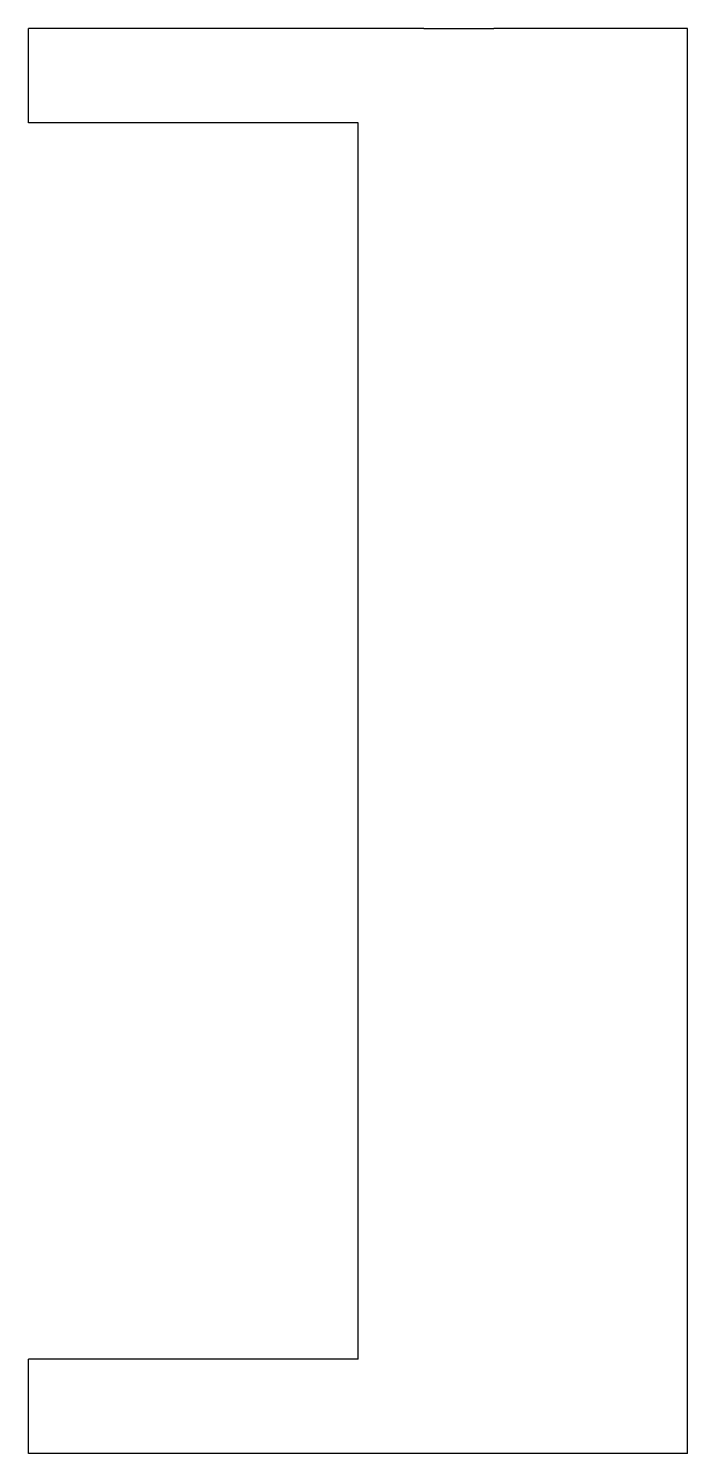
# Model space of a CAD drawing. Header units: metres. Extents: x 0 to 28, y -60.5 to 0.
import ezdxf

# ---------------------------------------------------------------- set-up
doc = ezdxf.new("R2010")
doc.units = ezdxf.units.M

msp = doc.modelspace()

# ---------------------------------------------------------------- linework, layer by layer
for points in [[(0, -4), (0, -3.92), (0, -3.84), (0, -3.76), (0, -3.68), (0, -3.6), (0, -3.52), (0, -3.44), (0, -3.36), (0, -3.28), (0, -3.2), (0, -3.12), (0, -3.04), (0, -2.96), (0, -2.88), (0, -2.8), (0, -2.72), (0, -2.64), (0, -2.56), (0, -2.48), (0, -2.4), (0, -2.32), (0, -2.24), (0, -2.16), (0, -2.08), (0, -2), (0, -1.92), (0, -1.84), (0, -1.76), (0, -1.68), (0, -1.6), (0, -1.52), (0, -1.44), (0, -1.36), (0, -1.28), (0, -1.2), (0, -1.12), (0, -1.04), (0, -0.96), (0, -0.88), (0, -0.8), (0, -0.72), (0, -0.64), (0, -0.56), (0, -0.48), (0, -0.4), (0, -0.32), (0, -0.24), (0, -0.16), (0, -0.08), (0, 0)], [(5, 0), (4.843, 0), (4.686, 0), (4.53, 0), (4.374, 0), (4.219, 0), (4.064, 0), (3.91, 0), (3.758, 0), (3.607, 0), (3.456, 0), (3.307, 0), (3.162, 0), (3.017, 0), (2.872, 0), (2.732, 0), (2.595, 0), (2.458, 0), (2.322, 0), (2.194, 0), (2.065, 0), (1.937, 0), (1.816, 0), (1.699, 0), (1.582, 0), (1.464, 0), (1.36, 0), (1.255, 0), (1.151, 0), (1.052, 0), (0.961, 0), (0.87, 0), (0.779, 0), (0.701, 0), (0.625, 0), (0.549, 0), (0.478, 0), (0.418, 0), (0.358, 0), (0.298, 0), (0.25, 0), (0.206, 0), (0.163, 0), (0.122, 0), (0.095, 0), (0.069, 0), (0.043, 0), (0.026, 0), (0.018, 0), (0.009, 0), (0, 0)], [(16.804, 0), (16.568, 0), (16.332, 0), (16.096, 0), (15.86, 0), (15.623, 0), (15.387, 0), (15.151, 0), (14.915, 0), (14.679, 0), (14.443, 0), (14.207, 0), (13.971, 0), (13.735, 0), (13.499, 0), (13.263, 0), (13.027, 0), (12.791, 0), (12.554, 0), (12.318, 0), (12.082, 0), (11.846, 0), (11.61, 0), (11.374, 0), (11.138, 0), (10.902, 0), (10.666, 0), (10.43, 0), (10.194, 0), (9.958, 0), (9.722, 0), (9.485, 0), (9.249, 0), (9.013, 0), (8.777, 0), (8.541, 0), (8.305, 0), (8.069, 0), (7.833, 0), (7.597, 0), (7.361, 0), (7.125, 0), (6.889, 0), (6.653, 0), (6.416, 0), (6.18, 0), (5.944, 0), (5.708, 0), (5.472, 0), (5.236, 0), (5, 0)], [(16.804, 0), (16.865, 0), (16.926, 0), (16.986, 0), (17.047, 0), (17.108, 0), (17.169, 0), (17.23, 0), (17.29, 0), (17.351, 0), (17.412, 0), (17.472, 0), (17.533, 0), (17.593, 0), (17.654, 0), (17.714, 0), (17.775, 0), (17.835, 0), (17.896, 0), (17.956, 0), (18.016, 0), (18.076, 0), (18.136, 0), (18.196, 0), (18.256, 0), (18.316, 0), (18.375, 0), (18.435, 0), (18.494, 0), (18.554, 0), (18.613, 0), (18.672, 0), (18.732, 0), (18.79, 0), (18.849, 0), (18.908, 0), (18.967, 0), (19.025, 0), (19.084, 0), (19.142, 0), (19.2, 0), (19.258, 0), (19.316, 0), (19.374, 0), (19.431, 0), (19.488, 0), (19.546, 0), (19.603, 0), (19.659, 0), (19.716, 0), (19.773, 0)], [(28, 0), (27.984, 0), (27.967, 0), (27.951, 0), (27.921, 0), (27.872, 0), (27.824, 0), (27.775, 0), (27.7, 0), (27.62, 0), (27.54, 0), (27.452, 0), (27.342, 0), (27.233, 0), (27.123, 0), (26.994, 0), (26.856, 0), (26.719, 0), (26.578, 0), (26.416, 0), (26.254, 0), (26.091, 0), (25.917, 0), (25.733, 0), (25.549, 0), (25.364, 0), (25.162, 0), (24.96, 0), (24.757, 0), (24.549, 0), (24.332, 0), (24.115, 0), (23.899, 0), (23.673, 0), (23.446, 0), (23.22, 0), (22.991, 0), (22.759, 0), (22.526, 0), (22.293, 0), (22.06, 0), (21.826, 0), (21.592, 0), (21.359, 0), (21.128, 0), (20.898, 0), (20.667, 0), (20.441, 0), (20.219, 0), (19.996, 0), (19.773, 0)], [(28, -60.5), (28, -59.29), (28, -58.08), (28, -56.87), (28, -55.66), (28, -54.45), (28, -53.24), (28, -52.03), (28, -50.82), (28, -49.61), (28, -48.4), (28, -47.19), (28, -45.98), (28, -44.77), (28, -43.56), (28, -42.35), (28, -41.14), (28, -39.93), (28, -38.72), (28, -37.51), (28, -36.3), (28, -35.09), (28, -33.88), (28, -32.67), (28, -31.46), (28, -30.25), (28, -29.04), (28, -27.83), (28, -26.62), (28, -25.41), (28, -24.2), (28, -22.99), (28, -21.78), (28, -20.57), (28, -19.36), (28, -18.15), (28, -16.94), (28, -15.73), (28, -14.52), (28, -13.31), (28, -12.1), (28, -10.89), (28, -9.68), (28, -8.47), (28, -7.26), (28, -6.05), (28, -4.84), (28, -3.63), (28, -2.42), (28, -1.21), (28, 0)], [(5, -4), (4.843, -4), (4.686, -4), (4.53, -4), (4.374, -4), (4.219, -4), (4.064, -4), (3.91, -4), (3.758, -4), (3.607, -4), (3.456, -4), (3.307, -4), (3.162, -4), (3.017, -4), (2.872, -4), (2.732, -4), (2.595, -4), (2.458, -4), (2.322, -4), (2.194, -4), (2.065, -4), (1.937, -4), (1.816, -4), (1.699, -4), (1.582, -4), (1.464, -4), (1.36, -4), (1.255, -4), (1.151, -4), (1.052, -4), (0.961, -4), (0.87, -4), (0.779, -4), (0.701, -4), (0.625, -4), (0.549, -4), (0.478, -4), (0.418, -4), (0.358, -4), (0.298, -4), (0.25, -4), (0.206, -4), (0.163, -4), (0.122, -4), (0.095, -4), (0.069, -4), (0.043, -4), (0.026, -4), (0.018, -4), (0.009, -4), (0, -4)], [(14, -4), (13.82, -4), (13.64, -4), (13.46, -4), (13.28, -4), (13.1, -4), (12.92, -4), (12.74, -4), (12.56, -4), (12.38, -4), (12.2, -4), (12.02, -4), (11.84, -4), (11.66, -4), (11.48, -4), (11.3, -4), (11.12, -4), (10.94, -4), (10.76, -4), (10.58, -4), (10.4, -4), (10.22, -4), (10.04, -4), (9.86, -4), (9.68, -4), (9.5, -4), (9.32, -4), (9.14, -4), (8.96, -4), (8.78, -4), (8.6, -4), (8.42, -4), (8.24, -4), (8.06, -4), (7.88, -4), (7.7, -4), (7.52, -4), (7.34, -4), (7.16, -4), (6.98, -4), (6.8, -4), (6.62, -4), (6.44, -4), (6.26, -4), (6.08, -4), (5.9, -4), (5.72, -4), (5.54, -4), (5.36, -4), (5.18, -4), (5, -4)], [(14, -56.5), (14, -55.45), (14, -54.4), (14, -53.35), (14, -52.3), (14, -51.25), (14, -50.2), (14, -49.15), (14, -48.1), (14, -47.05), (14, -46), (14, -44.95), (14, -43.9), (14, -42.85), (14, -41.8), (14, -40.75), (14, -39.7), (14, -38.65), (14, -37.6), (14, -36.55), (14, -35.5), (14, -34.45), (14, -33.4), (14, -32.35), (14, -31.3), (14, -30.25), (14, -29.2), (14, -28.15), (14, -27.1), (14, -26.05), (14, -25), (14, -23.95), (14, -22.9), (14, -21.85), (14, -20.8), (14, -19.75), (14, -18.7), (14, -17.65), (14, -16.6), (14, -15.55), (14, -14.5), (14, -13.45), (14, -12.4), (14, -11.35), (14, -10.3), (14, -9.25), (14, -8.2), (14, -7.15), (14, -6.1), (14, -5.05), (14, -4)], [(0, -60.5), (0, -60.42), (0, -60.34), (0, -60.26), (0, -60.18), (0, -60.1), (0, -60.02), (0, -59.94), (0, -59.86), (0, -59.78), (0, -59.7), (0, -59.62), (0, -59.54), (0, -59.46), (0, -59.38), (0, -59.3), (0, -59.22), (0, -59.14), (0, -59.06), (0, -58.98), (0, -58.9), (0, -58.82), (0, -58.74), (0, -58.66), (0, -58.58), (0, -58.5), (0, -58.42), (0, -58.34), (0, -58.26), (0, -58.18), (0, -58.1), (0, -58.02), (0, -57.94), (0, -57.86), (0, -57.78), (0, -57.7), (0, -57.62), (0, -57.54), (0, -57.46), (0, -57.38), (0, -57.3), (0, -57.22), (0, -57.14), (0, -57.06), (0, -56.98), (0, -56.9), (0, -56.82), (0, -56.74), (0, -56.66), (0, -56.58), (0, -56.5)], [(5, -56.5), (4.843, -56.5), (4.686, -56.5), (4.53, -56.5), (4.374, -56.5), (4.219, -56.5), (4.064, -56.5), (3.91, -56.5), (3.758, -56.5), (3.607, -56.5), (3.456, -56.5), (3.307, -56.5), (3.162, -56.5), (3.017, -56.5), (2.872, -56.5), (2.732, -56.5), (2.595, -56.5), (2.458, -56.5), (2.322, -56.5), (2.194, -56.5), (2.065, -56.5), (1.937, -56.5), (1.816, -56.5), (1.699, -56.5), (1.582, -56.5), (1.464, -56.5), (1.36, -56.5), (1.255, -56.5), (1.151, -56.5), (1.052, -56.5), (0.961, -56.5), (0.87, -56.5), (0.779, -56.5), (0.701, -56.5), (0.625, -56.5), (0.549, -56.5), (0.478, -56.5), (0.418, -56.5), (0.358, -56.5), (0.298, -56.5), (0.25, -56.5), (0.206, -56.5), (0.163, -56.5), (0.122, -56.5), (0.095, -56.5), (0.069, -56.5), (0.043, -56.5), (0.026, -56.5), (0.018, -56.5), (0.009, -56.5), (0, -56.5)], [(14, -56.5), (13.82, -56.5), (13.64, -56.5), (13.46, -56.5), (13.28, -56.5), (13.1, -56.5), (12.92, -56.5), (12.74, -56.5), (12.56, -56.5), (12.38, -56.5), (12.2, -56.5), (12.02, -56.5), (11.84, -56.5), (11.66, -56.5), (11.48, -56.5), (11.3, -56.5), (11.12, -56.5), (10.94, -56.5), (10.76, -56.5), (10.58, -56.5), (10.4, -56.5), (10.22, -56.5), (10.04, -56.5), (9.86, -56.5), (9.68, -56.5), (9.5, -56.5), (9.32, -56.5), (9.14, -56.5), (8.96, -56.5), (8.78, -56.5), (8.6, -56.5), (8.42, -56.5), (8.24, -56.5), (8.06, -56.5), (7.88, -56.5), (7.7, -56.5), (7.52, -56.5), (7.34, -56.5), (7.16, -56.5), (6.98, -56.5), (6.8, -56.5), (6.62, -56.5), (6.44, -56.5), (6.26, -56.5), (6.08, -56.5), (5.9, -56.5), (5.72, -56.5), (5.54, -56.5), (5.36, -56.5), (5.18, -56.5), (5, -56.5)], [(5, -60.5), (4.843, -60.5), (4.686, -60.5), (4.53, -60.5), (4.374, -60.5), (4.219, -60.5), (4.064, -60.5), (3.91, -60.5), (3.758, -60.5), (3.607, -60.5), (3.456, -60.5), (3.307, -60.5), (3.162, -60.5), (3.017, -60.5), (2.872, -60.5), (2.732, -60.5), (2.595, -60.5), (2.458, -60.5), (2.322, -60.5), (2.194, -60.5), (2.065, -60.5), (1.937, -60.5), (1.816, -60.5), (1.699, -60.5), (1.582, -60.5), (1.464, -60.5), (1.36, -60.5), (1.255, -60.5), (1.151, -60.5), (1.052, -60.5), (0.961, -60.5), (0.87, -60.5), (0.779, -60.5), (0.701, -60.5), (0.625, -60.5), (0.549, -60.5), (0.478, -60.5), (0.418, -60.5), (0.358, -60.5), (0.298, -60.5), (0.25, -60.5), (0.206, -60.5), (0.163, -60.5), (0.122, -60.5), (0.095, -60.5), (0.069, -60.5), (0.043, -60.5), (0.026, -60.5), (0.018, -60.5), (0.009, -60.5), (0, -60.5)], [(16.804, -60.5), (16.568, -60.5), (16.332, -60.5), (16.096, -60.5), (15.86, -60.5), (15.623, -60.5), (15.387, -60.5), (15.151, -60.5), (14.915, -60.5), (14.679, -60.5), (14.443, -60.5), (14.207, -60.5), (13.971, -60.5), (13.735, -60.5), (13.499, -60.5), (13.263, -60.5), (13.027, -60.5), (12.791, -60.5), (12.554, -60.5), (12.318, -60.5), (12.082, -60.5), (11.846, -60.5), (11.61, -60.5), (11.374, -60.5), (11.138, -60.5), (10.902, -60.5), (10.666, -60.5), (10.43, -60.5), (10.194, -60.5), (9.958, -60.5), (9.722, -60.5), (9.485, -60.5), (9.249, -60.5), (9.013, -60.5), (8.777, -60.5), (8.541, -60.5), (8.305, -60.5), (8.069, -60.5), (7.833, -60.5), (7.597, -60.5), (7.361, -60.5), (7.125, -60.5), (6.889, -60.5), (6.653, -60.5), (6.416, -60.5), (6.18, -60.5), (5.944, -60.5), (5.708, -60.5), (5.472, -60.5), (5.236, -60.5), (5, -60.5)], [(19.773, -60.5), (19.716, -60.5), (19.659, -60.5), (19.603, -60.5), (19.546, -60.5), (19.488, -60.5), (19.431, -60.5), (19.374, -60.5), (19.316, -60.5), (19.258, -60.5), (19.2, -60.5), (19.142, -60.5), (19.084, -60.5), (19.025, -60.5), (18.967, -60.5), (18.908, -60.5), (18.849, -60.5), (18.79, -60.5), (18.732, -60.5), (18.672, -60.5), (18.613, -60.5), (18.554, -60.5), (18.494, -60.5), (18.435, -60.5), (18.375, -60.5), (18.316, -60.5), (18.256, -60.5), (18.196, -60.5), (18.136, -60.5), (18.076, -60.5), (18.016, -60.5), (17.956, -60.5), (17.896, -60.5), (17.835, -60.5), (17.775, -60.5), (17.714, -60.5), (17.654, -60.5), (17.593, -60.5), (17.533, -60.5), (17.472, -60.5), (17.412, -60.5), (17.351, -60.5), (17.29, -60.5), (17.23, -60.5), (17.169, -60.5), (17.108, -60.5), (17.047, -60.5), (16.986, -60.5), (16.926, -60.5), (16.865, -60.5), (16.804, -60.5)], [(28, -60.5), (27.984, -60.5), (27.967, -60.5), (27.951, -60.5), (27.921, -60.5), (27.872, -60.5), (27.824, -60.5), (27.775, -60.5), (27.7, -60.5), (27.62, -60.5), (27.54, -60.5), (27.452, -60.5), (27.342, -60.5), (27.233, -60.5), (27.123, -60.5), (26.994, -60.5), (26.856, -60.5), (26.719, -60.5), (26.578, -60.5), (26.416, -60.5), (26.254, -60.5), (26.091, -60.5), (25.917, -60.5), (25.733, -60.5), (25.549, -60.5), (25.364, -60.5), (25.162, -60.5), (24.96, -60.5), (24.757, -60.5), (24.549, -60.5), (24.332, -60.5), (24.115, -60.5), (23.899, -60.5), (23.673, -60.5), (23.446, -60.5), (23.22, -60.5), (22.991, -60.5), (22.759, -60.5), (22.526, -60.5), (22.293, -60.5), (22.06, -60.5), (21.826, -60.5), (21.592, -60.5), (21.359, -60.5), (21.128, -60.5), (20.898, -60.5), (20.667, -60.5), (20.441, -60.5), (20.219, -60.5), (19.996, -60.5), (19.773, -60.5)]]:
    msp.add_lwpolyline(points)

doc.saveas('drawing.dxf')
